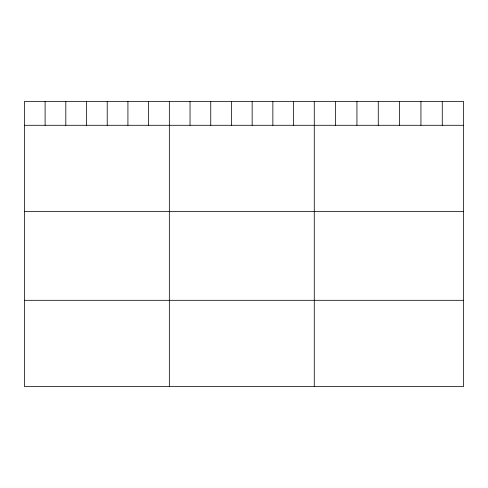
<?xml version="1.0" encoding="UTF-8"?>
<svg xmlns="http://www.w3.org/2000/svg" width="488" height="488" viewBox="0 0 488 488"><rect width="100%" height="100%" fill="white"/><g stroke="black" fill="none" stroke-linecap="round" stroke-linejoin="round"><path stroke-width="0.73" d="M463.6 125.288L463.6 386.508L24.4 386.508L24.4 101.492L463.6 101.492L463.6 125.288L24.4 125.288M24.4 211.493L463.6 211.493M24.4 300.309L463.6 300.309M442.268 101.492L442.268 125.288M420.937 101.492L420.937 125.288M399.605 101.492L399.605 125.288M378.267 101.492L378.267 125.288M356.935 101.492L356.935 125.288M335.604 101.492L335.604 125.288M314.272 101.492L314.272 386.508M293.569 101.492L293.569 125.288M272.859 101.492L272.859 125.288M252.156 101.492L252.156 125.288M231.452 101.492L231.452 125.288M210.749 101.492L210.749 125.288M190.039 101.492L190.039 125.288M169.336 101.492L169.336 386.508M148.633 101.492L148.633 125.288M127.923 101.492L127.923 125.288M107.22 101.492L107.22 125.288M86.516 101.492L86.516 125.288M65.813 101.492L65.813 125.288M45.103 101.492L45.103 125.288"/></g></svg>
